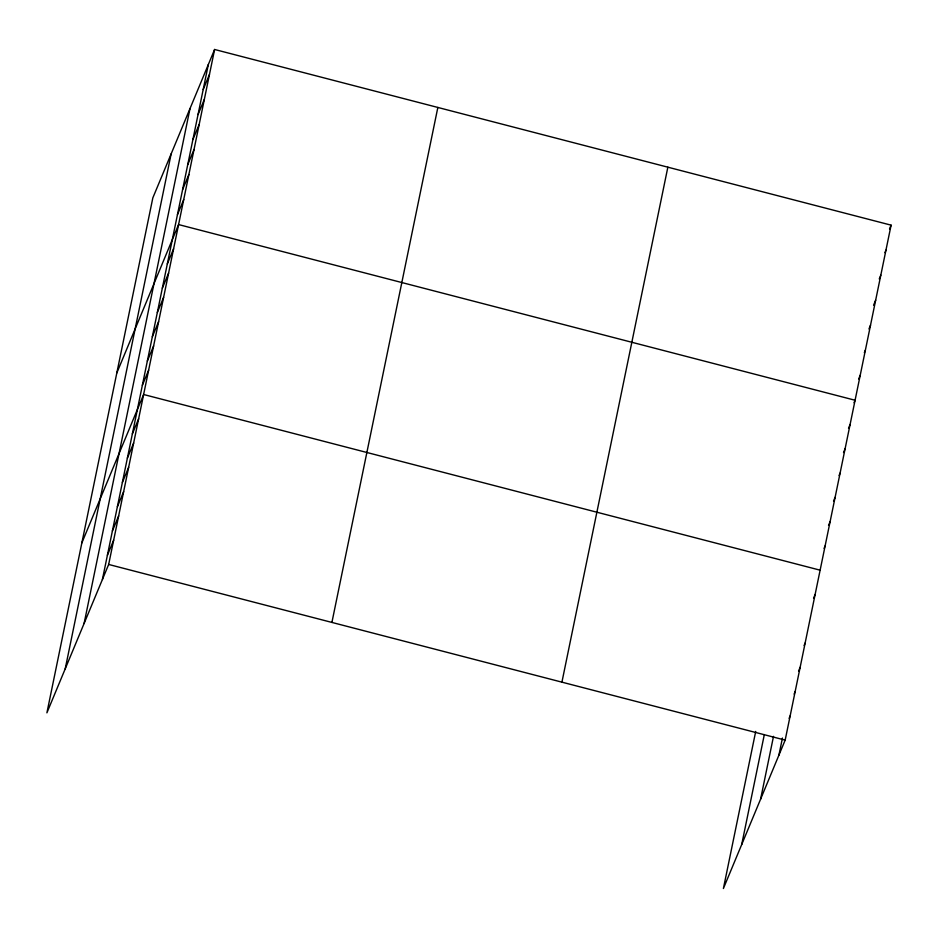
<?xml version="1.0" encoding="UTF-8"?>
<svg xmlns="http://www.w3.org/2000/svg" width="938" height="938" viewBox="0 0 938 938"><rect width="100%" height="100%" fill="white"/><g stroke="black" fill="none" stroke-linecap="round" stroke-linejoin="round"><path stroke-width="1.41" d="M65.214 668.841L171.15 153.867M84.092 623.512L190.015 108.527M102.406 579.508L208.33 64.523M214.603 49.48L152.835 197.871L46.9 712.845L108.667 564.453L214.603 49.48L891.1 225.155L785.165 740.129L723.397 888.52L755.711 731.429M331.911 622.433L437.847 107.448M561.921 682.16L667.856 167.175M741.712 844.517L764.329 734.56M760.589 799.188L773.51 736.353M778.903 755.184L782.433 738.042M203.194 89.544L209.455 74.489M198.047 114.553L204.308 99.498M192.9 139.563L199.161 124.52M187.752 164.584L194.025 149.529M182.605 189.593L188.878 174.538M177.47 214.603L183.731 199.56M116.816 372.961L178.583 224.569L855.081 400.245L854.037 402.754M167.327 263.895L173.589 248.851M162.333 288.177L168.594 273.122M157.338 312.46L163.599 297.405M152.343 336.73L158.604 321.675M147.348 361.013L153.609 345.958M142.353 385.284L148.626 370.24M81.852 542.903L143.631 394.511L820.129 570.187M132.364 433.837L138.636 418.794M127.369 458.119L133.642 443.064M122.386 482.402L128.647 467.347M117.391 506.672L123.652 491.629M112.396 530.955L118.657 515.9M107.401 555.226L113.662 540.182M889.529 228.919L891.1 225.155M884.909 252.674L885.953 250.165M879.246 278.938L880.805 275.174M873.571 305.213L875.67 300.195M868.951 328.968L870.523 325.205M864.332 352.723L865.375 350.214M858.657 378.999L860.228 375.235M848.527 428.279L850.086 424.527M843.532 452.562L845.091 448.798M839.053 475.589L840.096 473.08M833.542 501.115L835.113 497.351M828.547 525.397L830.118 521.634M824.08 548.413L825.123 545.904M813.563 598.233L815.134 594.469M804.101 645.532L805.144 643.022M798.59 671.057L800.149 667.293M794.111 694.085L795.154 691.576M789.116 718.367L790.159 715.858M108.667 564.453L785.165 740.129"/></g></svg>
